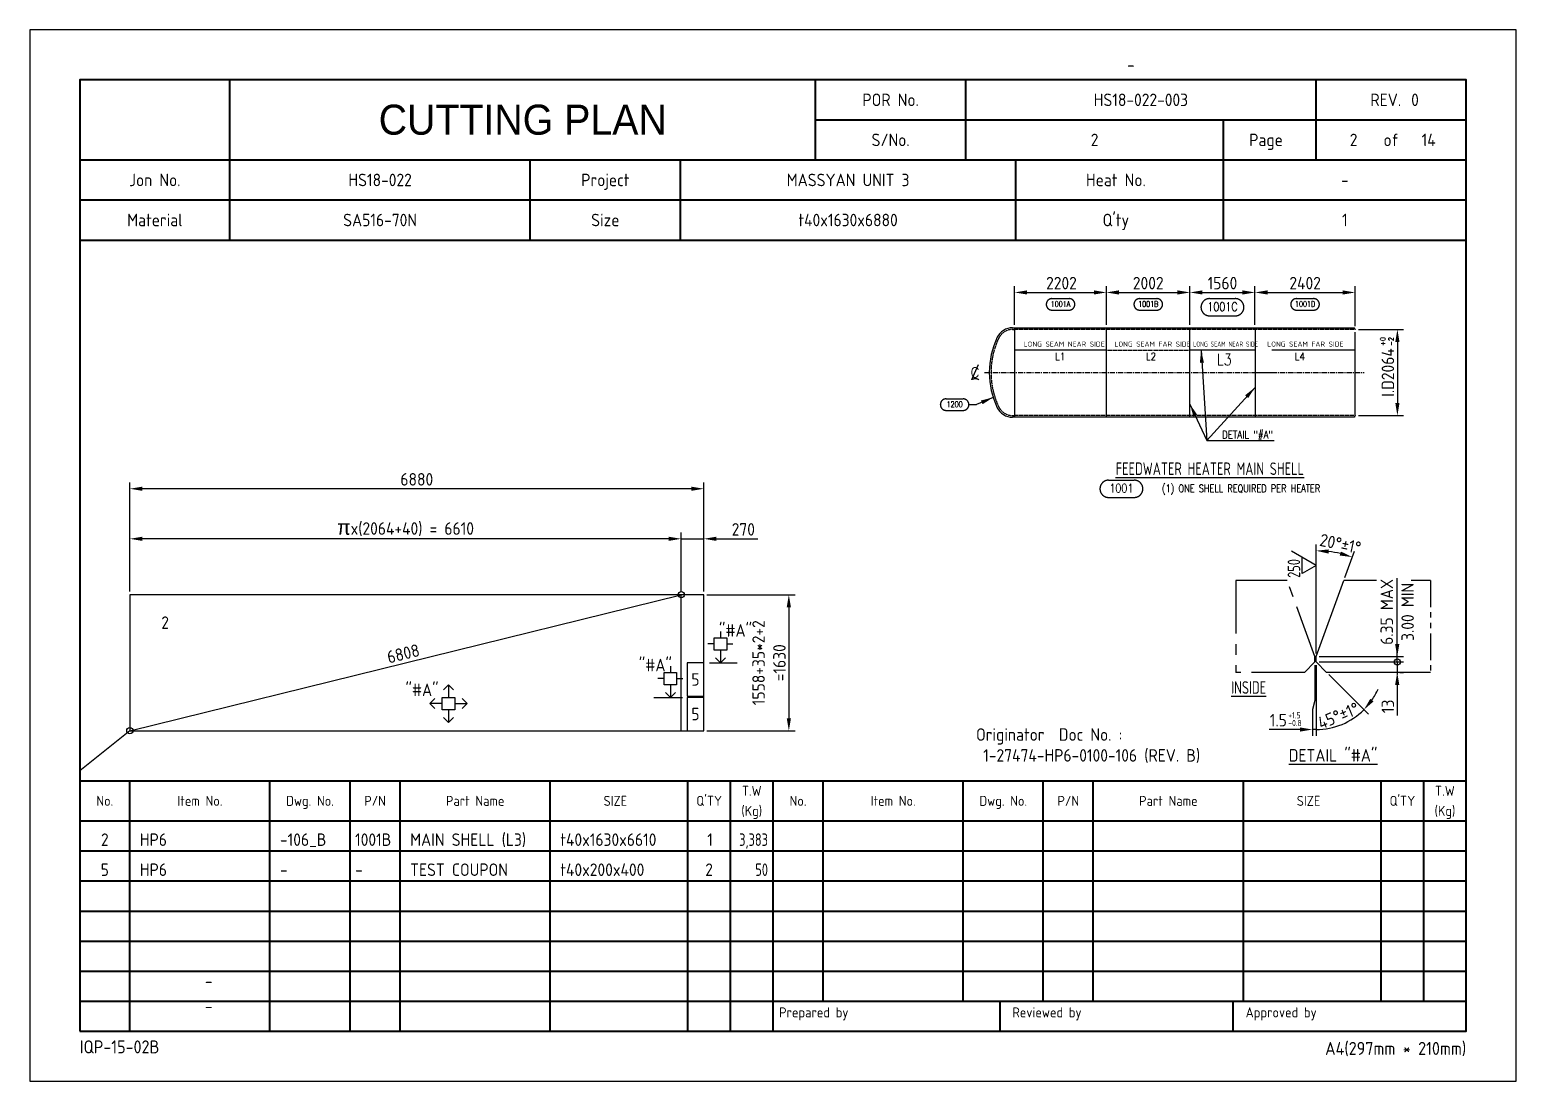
# Model space of a CAD drawing. Header units: millimetres. Extents: x -47360 to 661737, y -45870 to 354580.
# Drawn here: x 20000 to 37820, y 40000 to 52600 of the extents above; entities that cross this region are included whole.
import ezdxf
from ezdxf.enums import TextEntityAlignment as Align

# ---------------------------------------------------------------- set-up
doc = ezdxf.new("R2010")
doc.units = ezdxf.units.MM
doc.header["$LTSCALE"] = 10
for name, pattern in [('CENTER', [2, 1.25, -0.25, 0.25, -0.25]), ('CONT', [1, 1, 0]), ('DASHED', [0.75, 0.5, -0.25]), ('PHANTOM', [63.5, 31.75, -6.35, 6.35, -6.35, 6.35, -6.35])]:
    doc.linetypes.add(name, pattern=pattern)
for name, color, linetype in [('02_1  040x6609.91094315293x1630', 7, 'Continuous'), ('05_8  040x400x200', 7, 'Continuous'), ('11', 2, 'Continuous'), ('12', 1, 'CENTER'), ('13', 4, 'PHANTOM'), ('14', 3, 'DASHED'), ('15', 7, 'Continuous'), ('GEN-ANN', 7, 'CONT'), ('GEN-TXT', 7, 'CONT'), ('N02_1  040x6880x1630', 7, 'Continuous'), ('T', 2, 'Continuous')]:
    doc.layers.add(name, color=color, linetype=linetype)
doc.layers.add('PAGE', color=9, linetype='Continuous', plot=False)
doc.layers.add('TITLE', color=15, linetype='Continuous', lineweight=40)
doc.styles.add('FRACTION', font='romans.shx', dxfattribs={"bigfont": 'FRACTION.shx'})
doc.styles.add('SIMPLEX', font='romans.shx', dxfattribs={"width": 0.8})
doc.styles.get("Standard").update_dxf_attribs({"font": 'isocp2.shx', "bigfont": 'whgtxt.shx'})
doc.dimstyles.new('ISO-25', dxfattribs={"dimscale": 60, "dimtxt": 2.5, "dimasz": 2.5, "dimexe": 1.25, "dimexo": 0.625, "dimtad": 1, "dimdec": 0, "dimdsep": 46, "dimtxsty": 'Standard', "dimcen": 2.5, "dimclrt": 2, "dimadec": 0, "dimazin": 0, "dimtfac": 1, "dimtdec": 0, "dimtmove": 0, "dimatfit": 3, "dimfxl": 1, "dimarcsym": 0})
doc.dimstyles.new('ISO-25 x2', dxfattribs={"dimscale": 60, "dimtxt": 2.5, "dimasz": 2.5, "dimexe": 1.25, "dimexo": 0.625, "dimtad": 1, "dimdec": 0, "dimlfac": 2, "dimdsep": 46, "dimtxsty": 'Standard', "dimcen": 2.5, "dimclrt": 2, "dimadec": 0, "dimazin": 0, "dimtfac": 1, "dimtdec": 0, "dimtmove": 0, "dimatfit": 3, "dimfxl": 1, "dimarcsym": 0})

# ---------------------------------------------------------------- blocks, each defined once
blk = doc.blocks.new('CP00')
at = {"layer": 'PAGE'}
blk.add_line((20, 70), (10, 62), dxfattribs=at)
blk.add_lwpolyline([(0, 0), (297, 0), (297, 210), (0, 210)], close=True, dxfattribs=at)
at = {"layer": 'TITLE'}
for p, q in [((40, 184), (40, 200)), ((157, 184), (157, 200)), ((10, 184), (287, 184)), ((10, 168), (287, 168)), ((10, 60), (287, 60)), ((148.5, 16), (287, 16))]:
    blk.add_line(p, q, dxfattribs=at)
at = {"layer": 'TITLE', "color": 8}
for p, q in [((187, 184), (187, 200)), ((257, 184), (257, 192)), ((40, 168), (40, 184)), ((130, 168), (130, 184)), ((238.5, 168), (238.5, 184)), ((10, 176), (287, 176)), ((20, 10), (20, 60)), ((48, 10), (48, 60)), ((64, 10), (64, 60)), ((74, 10), (74, 60)), ((104, 10), (104, 60)), ((131.5, 10), (131.5, 60)), ((140, 10), (140, 60)), ((158.5, 16), (158.5, 60)), ((186.5, 16), (186.5, 60)), ((202.5, 16), (202.5, 60)), ((212.5, 16), (212.5, 60)), ((242.5, 16), (242.5, 60)), ((270, 16), (270, 60)), ((278.5, 16), (278.5, 60)), ((10, 52), (287, 52)), ((10, 46), (287, 46)), ((10, 40), (287, 40)), ((10, 34), (287, 34)), ((10, 28), (287, 28)), ((10, 22), (287, 22)), ((10, 16), (148.5, 16)), ((193.8, 16), (193.8, 10)), ((240.4, 16), (240.4, 10))]:
    blk.add_line(p, q, dxfattribs=at)
at = {"layer": 'TITLE', "color": 9}
for p, q in [((257, 192), (257, 200)), ((157, 192), (287, 192)), ((238.5, 184), (238.5, 192)), ((100, 168), (100, 184)), ((197, 168), (197, 184)), ((148.5, 10), (148.5, 60))]:
    blk.add_line(p, q, dxfattribs=at)
at = {"layer": 'TITLE', "color": 15}
blk.add_lwpolyline([(10, 10), (287, 10), (287, 200), (10, 200)], close=True, dxfattribs=at)
at = {"layer": 'PAGE', "color": 2}
blk.add_attdef('ATT_NESTINGPLANNO', text='', height=2.5, dxfattribs=at).set_placement((220, 203), align=Align.MIDDLE_CENTER)
for tag, p in [('ATT_OWNERITEMNO', (35, 7.09)), ('ATT_PARTNAME', (35, 2.09))]:
    blk.add_attdef(tag, text='', height=2.5, dxfattribs=at).set_placement(p, align=Align.MIDDLE_LEFT)
at = {"layer": 'TITLE', "color": 2}
for s, height, p in [('POR No.', 2.5, (172, 196)), ('S/No.', 2.5, (172, 188)), ('Page', 2.5, (247, 188)), ('of', 2.5, (272, 188)), ('Jon No.', 2.5, (25, 180)), ('Project', 2.5, (115, 180)), ('Heat No.', 2.5, (217, 180)), ('-', 2.5, (262.75, 180)), ('Material', 2.5, (25, 172)), ('Size', 2.5, (115, 172)), ("Q'ty", 2.5, (217, 172)), ('No.', 2, (15, 56)), ('Item No.', 2, (34, 56)), ('Dwg. No.', 2, (56, 56)), ('P/N', 2, (69, 56)), ('Part Name', 2, (89, 56)), ('SIZE', 2, (117, 56)), ("Q'TY", 2, (135.75, 56)), ('T.W', 2, (144.25, 58)), ('No.', 2, (153.5, 56)), ('Item No.', 2, (172.5, 56)), ('Dwg. No.', 2, (194.5, 56)), ('P/N', 2, (207.5, 56)), ('Part Name', 2, (227.5, 56)), ('SIZE', 2, (255.5, 56)), ("Q'TY", 2, (274.25, 56)), ('T.W', 2, (282.75, 58)), ('(Kg)', 2, (144.25, 54)), ('(Kg)', 2, (282.75, 54))]:
    blk.add_text(s, height=height, dxfattribs=at).set_placement(p, align=Align.MIDDLE_CENTER)
blk.add_text('REV.', height=2.5, dxfattribs=at).set_placement((274, 196), align=Align.MIDDLE_RIGHT)
blk.add_text('0', height=2.5, dxfattribs=at).set_placement((276, 196), align=Align.MIDDLE_LEFT)
for s, height, p in [('Prepared by', 2, (149.73, 12.75)), ('Reviewed by', 2, (196.33, 12.75)), ('Approved by', 2, (242.93, 12.75)), ('IQP-15-02B', 2.594, (10, 5.57))]:
    blk.add_text(s, height=height, dxfattribs=at).set_placement(p)
blk.add_text('A4(297mm * 210mm)', height=2.5936, dxfattribs=at).set_placement((287, 5.26), align=Align.RIGHT)
at = {"layer": 'TITLE', "color": 3, "insert": (98.5, 192), "char_height": 6, "width": 59.896, "attachment_point": 5}
blk.add_mtext('{\\fHYHeadLine-Medium|b0|i0|c129|p18;CUTTING PLAN}', dxfattribs=at)
at = {"layer": 'TITLE', "color": 2}
for tag, height, p in [('ATT_PORNO', 2.5, (222, 196)), ('ATT_CUTTINGPLANNO', 2.5, (212.75, 188)), ('ATT_PAGENO', 2.5, (264.5, 188)), ('ATT_PAGESUBTOTAL', 2.5, (279.5, 188)), ('ATT_WONO', 2.5, (70, 180)), ('ATT_PROJECT', 2.5, (163.5, 180)), ('ATT_PORWEIGHT', 2, (278.5, 89)), ('ATT_NETWEIGHT', 2, (278.5, 83)), ('ATT_SAVEWEIGHT', 2, (278.5, 77)), ('ATT_SCRAPWEIGHT', 2, (278.5, 71)), ('ATT_CUTTING', 2, (278.5, 65))]:
    blk.add_attdef(tag, text='', height=height, dxfattribs=at).set_placement(p, align=Align.MIDDLE_CENTER)
at = {"layer": 'TITLE', "color": 3}
for tag, p in [('ATT_MATERIAL', (70, 172)), ('ATT_SIZE', (163.5, 172)), ('ATT_QTY', (262.75, 172))]:
    blk.add_attdef(tag, text='', height=2.5, dxfattribs=at).set_placement(p, align=Align.MIDDLE_CENTER)
blk = doc.blocks.new('*D96')
at = {"color": 0, "lineweight": -2, "transparency": 16777216}
for p, q in [((21200, 45867), (21200, 46575)), ((27810, 45867), (27810, 46575)), ((27660, 46500), (21350, 46500))]:
    blk.add_line(p, q, dxfattribs=at)
at = {"color": 0, "transparency": 16777216}
for points in [[(21350, 46525), (21350, 46475), (21200, 46500)], [(27660, 46525), (27660, 46475), (27810, 46500)]]:
    blk.add_solid(points, dxfattribs=at)
at = {"layer": 'Defpoints', "color": 0, "transparency": 16777216}
for p in [(21200, 46500), (21200, 45830), (27810, 45830)]:
    blk.add_point(p, dxfattribs=at)
at = {"color": 2, "transparency": 16777216, "insert": (24505, 46631), "char_height": 150, "attachment_point": 5}
blk.add_mtext('{\\fGulim|b0|i0|c129|p50;\\H1.2x;π\\Fisocp2,whgtxt|c129;\\H0.83333x;x(2064+40) = 6610}', dxfattribs=at)
blk = doc.blocks.new('*D97')
at = {"color": 0, "lineweight": -2, "transparency": 16777216}
for p, q in [((27810, 45867), (27810, 46575)), ((28080, 45867), (28080, 46575)), ((27660, 46500), (27510, 46500)), ((27810, 46500), (28080, 46500)), ((28230, 46500), (28729, 46500))]:
    blk.add_line(p, q, dxfattribs=at)
at = {"color": 0, "transparency": 16777216}
for points in [[(27660, 46525), (27660, 46475), (27810, 46500)], [(28230, 46525), (28230, 46475), (28080, 46500)]]:
    blk.add_solid(points, dxfattribs=at)
at = {"layer": 'Defpoints', "color": 0, "transparency": 16777216}
for p in [(28080, 46500), (27810, 45830), (28080, 45830)]:
    blk.add_point(p, dxfattribs=at)
at = {"color": 2, "transparency": 16777216, "insert": (28554, 46613), "char_height": 150, "attachment_point": 5}
blk.add_mtext('270', dxfattribs=at)
blk = doc.blocks.new('*D98')
at = {"color": 0, "lineweight": -2, "transparency": 16777216}
for p, q in [((21200, 45867.5), (21200, 47175)), ((27930, 47100), (21350, 47100)), ((28080, 45867.5), (28080, 47175))]:
    blk.add_line(p, q, dxfattribs=at)
at = {"color": 0, "transparency": 16777216}
for points in [[(21350, 47125), (21350, 47075), (21200, 47100)], [(27930, 47125), (27930, 47075), (28080, 47100)]]:
    blk.add_solid(points, dxfattribs=at)
at = {"layer": 'Defpoints', "color": 0, "transparency": 16777216}
for p in [(21200, 47100), (21200, 45830), (28080, 45830)]:
    blk.add_point(p, dxfattribs=at)
at = {"color": 2, "transparency": 16777216, "insert": (24640, 47212.5), "char_height": 150, "attachment_point": 5}
blk.add_mtext('6880', dxfattribs=at)
blk = doc.blocks.new('*D99')
at = {"color": 0, "lineweight": -2, "transparency": 16777216}
for p, q in [((28118, 45830), (29175, 45830)), ((29100, 45680), (29100, 44350)), ((28118, 44200), (29175, 44200))]:
    blk.add_line(p, q, dxfattribs=at)
at = {"color": 0, "transparency": 16777216}
for points in [[(29075, 45680), (29125, 45680), (29100, 45830)], [(29075, 44350), (29125, 44350), (29100, 44200)]]:
    blk.add_solid(points, dxfattribs=at)
at = {"layer": 'Defpoints', "color": 0, "transparency": 16777216}
for p in [(28080, 45830), (28080, 44200), (29100, 44200)]:
    blk.add_point(p, dxfattribs=at)
at = {"color": 2, "transparency": 16777216, "insert": (28862, 45015), "char_height": 150, "attachment_point": 5, "rotation": 90}
blk.add_mtext('1558+35*2+2\\P=1630', dxfattribs=at)
blk = doc.blocks.new('_Small')
at = {"color": 0, "linetype": 'ByBlock', "lineweight": -2}
blk.add_circle((0, 0), 0.25, dxfattribs=at)
blk = doc.blocks.new('*D110')
at = {"color": 0, "lineweight": -2, "transparency": 16777216}
blk.add_line((21200, 44200), (27810, 45830), dxfattribs=at)
at = {"layer": 'Defpoints', "color": 0, "transparency": 16777216}
for p in [(27810, 45830), (27810, 45830), (21200, 44200)]:
    blk.add_point(p, dxfattribs=at)
at = {"color": 0, "lineweight": -2, "transparency": 16777216, "xscale": 150, "yscale": 150, "zscale": 150}
for p, rotation in [((27810, 45830), 13.85271780589124), ((21200, 44200), 193.8527178058912)]:
    blk.add_blockref('_Small', p, dxfattribs=dict(at, rotation=rotation))
at = {"color": 2, "transparency": 16777216, "insert": (24478, 45124), "char_height": 150, "attachment_point": 5, "rotation": 13.8527}
blk.add_mtext('6808', dxfattribs=at)
blk = doc.blocks.new('$PNBR')
at = {"layer": 'GEN-ANN', "color": 7, "linetype": 'CONT'}
for p, q in [((0.125, 0.125), (0.5, 0.125)), ((0.125, -0.125), (0.5, -0.125))]:
    blk.add_line(p, q, dxfattribs=at)
for centre, start, end in [((0.125, 0), 90, 270), ((0.5, 0), 270, 90)]:
    blk.add_arc(centre, 0.125, start, end, dxfattribs=at)
at = {"layer": 'GEN-ANN', "color": 7, "linetype": 'CONT', "style": 'FRACTION'}
blk.add_attdef('PNB', text='', height=0.0938, dxfattribs=at).set_placement((0.313, -0.046), align=Align.CENTER)
blk = doc.blocks.new('$CL')
at = {"layer": 'GEN-TXT', "color": 2, "linetype": 'CONT'}
blk.add_line((0.031, 0.069), (-0.031, -0.069), dxfattribs=at)
blk.add_arc((0.003, -0.131), 0.0703, 61.7604, 118.2396, dxfattribs=at)
at = {"layer": 'GEN-TXT', "color": 2, "linetype": 'CONT', "style": 'FRACTION'}
blk.add_text('C', height=0.0938, dxfattribs=at).set_placement((0, 0), align=Align.MIDDLE)
blk = doc.blocks.new('*D183')
at = {"color": 0, "lineweight": -2, "transparency": 16777216}
for p, q in [((31806, 49064), (31806, 49527)), ((31956, 49452), (32757, 49452)), ((32907, 49066), (32907, 49527))]:
    blk.add_line(p, q, dxfattribs=at)
at = {"color": 0, "transparency": 16777216}
for points in [[(31956, 49477), (31956, 49427), (31806, 49452)], [(32757, 49477), (32757, 49427), (32907, 49452)]]:
    blk.add_solid(points, dxfattribs=at)
at = {"layer": 'Defpoints', "color": 0, "transparency": 16777216}
for p in [(32907, 49452), (31806, 49026), (32907, 49029)]:
    blk.add_point(p, dxfattribs=at)
at = {"color": 2, "transparency": 16777216, "insert": (32368, 49564), "char_height": 150, "attachment_point": 5}
blk.add_mtext('2202', dxfattribs=at)
blk = doc.blocks.new('*D184')
at = {"color": 0, "lineweight": -2, "transparency": 16777216}
for p, q in [((32907, 49066), (32907, 49527)), ((33057, 49452), (33758, 49452)), ((33908, 49066), (33908, 49527))]:
    blk.add_line(p, q, dxfattribs=at)
at = {"color": 0, "transparency": 16777216}
for points in [[(33057, 49477), (33057, 49427), (32907, 49452)], [(33758, 49477), (33758, 49427), (33908, 49452)]]:
    blk.add_solid(points, dxfattribs=at)
at = {"layer": 'Defpoints', "color": 0, "transparency": 16777216}
for p in [(33908, 49452), (32907, 49029), (33908, 49029)]:
    blk.add_point(p, dxfattribs=at)
at = {"color": 2, "transparency": 16777216, "insert": (33408, 49564), "char_height": 150, "attachment_point": 5}
blk.add_mtext('2002', dxfattribs=at)
blk = doc.blocks.new('*D185')
at = {"color": 0, "lineweight": -2, "transparency": 16777216}
for p, q in [((33908, 49066), (33908, 49527)), ((34058, 49452), (34538, 49452)), ((34688, 49066), (34688, 49527))]:
    blk.add_line(p, q, dxfattribs=at)
at = {"color": 0, "transparency": 16777216}
for points in [[(34058, 49477), (34058, 49427), (33908, 49452)], [(34538, 49477), (34538, 49427), (34688, 49452)]]:
    blk.add_solid(points, dxfattribs=at)
at = {"layer": 'Defpoints', "color": 0, "transparency": 16777216}
for p in [(34688, 49452), (33908, 49029), (34688, 49029)]:
    blk.add_point(p, dxfattribs=at)
at = {"color": 2, "transparency": 16777216, "insert": (34298, 49564), "char_height": 150, "attachment_point": 5}
blk.add_mtext('1560', dxfattribs=at)
blk = doc.blocks.new('*D181')
at = {"color": 0, "lineweight": -2, "transparency": 16777216}
for p, q in [((35927, 49009), (36470, 49009)), ((36395, 48859), (36395, 48127)), ((35927, 47977), (36470, 47977))]:
    blk.add_line(p, q, dxfattribs=at)
at = {"color": 0, "transparency": 16777216}
for points in [[(36370, 48859), (36420, 48859), (36395, 49009)], [(36370, 48127), (36420, 48127), (36395, 47977)]]:
    blk.add_solid(points, dxfattribs=at)
at = {"layer": 'Defpoints', "color": 0, "transparency": 16777216}
for p in [(35889, 49009), (35889, 47977), (36395, 47977)]:
    blk.add_point(p, dxfattribs=at)
at = {"color": 2, "transparency": 16777216, "insert": (36281, 48493), "char_height": 150, "attachment_point": 5, "rotation": 90}
blk.add_mtext('I.D2064', dxfattribs=at)
blk = doc.blocks.new('*D182')
at = {"color": 0, "lineweight": -2, "transparency": 16777216}
for p, q in [((34688, 49066), (34688, 49527)), ((34838, 49452), (35739, 49452)), ((35889, 49047), (35889, 49527))]:
    blk.add_line(p, q, dxfattribs=at)
at = {"color": 0, "transparency": 16777216}
for points in [[(34838, 49477), (34838, 49427), (34688, 49452)], [(35739, 49477), (35739, 49427), (35889, 49452)]]:
    blk.add_solid(points, dxfattribs=at)
at = {"layer": 'Defpoints', "color": 0, "transparency": 16777216}
for p in [(35889, 49452), (34688, 49029), (35889, 49010)]:
    blk.add_point(p, dxfattribs=at)
at = {"color": 2, "transparency": 16777216, "insert": (35289, 49564), "char_height": 150, "attachment_point": 5}
blk.add_mtext('2402', dxfattribs=at)
blk = doc.blocks.new('*D205')
at = {"color": 0, "lineweight": -2, "transparency": 16777216}
for p, q in [((36393, 45238), (36393, 45388)), ((35458, 45088), (36468, 45088)), ((36393, 45025), (36393, 45088)), ((35458, 45025), (36468, 45025)), ((36393, 45025), (36393, 44875))]:
    blk.add_line(p, q, dxfattribs=at)
at = {"color": 0, "transparency": 16777216}
blk.add_solid([(36368, 45238), (36418, 45238), (36393, 45088)], dxfattribs=at)
at = {"layer": 'Defpoints', "color": 0, "transparency": 16777216}
for p in [(35421, 45088), (36393, 45088), (35421, 45025)]:
    blk.add_point(p, dxfattribs=at)
at = {"color": 0, "lineweight": -2, "transparency": 16777216, "xscale": 150, "yscale": 150, "zscale": 150, "rotation": 90}
blk.add_blockref('_Small', (36393, 45025), dxfattribs=at)
blk = doc.blocks.new('*D206')
at = {"color": 0, "lineweight": -2, "transparency": 16777216}
for p, q in [((36393, 45025), (36393, 45175)), ((35458, 45025), (36468, 45025)), ((36393, 45025), (36393, 44900)), ((36393, 44750), (36393, 44384)), ((36423, 44900), (36468, 44900))]:
    blk.add_line(p, q, dxfattribs=at)
at = {"color": 0, "transparency": 16777216}
blk.add_solid([(36368, 44750), (36418, 44750), (36393, 44900)], dxfattribs=at)
at = {"layer": 'Defpoints', "color": 0, "transparency": 16777216}
for p in [(35421, 45025), (36385, 44900), (36393, 44900)]:
    blk.add_point(p, dxfattribs=at)
at = {"color": 2, "transparency": 16777216, "insert": (36280, 44492), "char_height": 150, "attachment_point": 5, "rotation": 90}
blk.add_mtext('13', dxfattribs=at)
blk = doc.blocks.new('_None')
blk = doc.blocks.new('*D207')
at = {"color": 0, "lineweight": -2, "transparency": 16777216}
for p, q in [((35421, 45126), (35421, 46432)), ((35765, 46035), (35880, 46351))]:
    blk.add_line(p, q, dxfattribs=at)
blk.add_arc((35421, 45088), 1269, 76.7786, 83.2214, dxfattribs=at)
at = {"color": 0, "transparency": 16777216}
for points in [[(35569, 46323), (35572, 46373), (35421, 46357)], [(35718, 46347), (35704, 46300), (35855, 46281)]]:
    blk.add_solid(points, dxfattribs=at)
at = {"layer": 'Defpoints', "color": 0, "transparency": 16777216}
for p in [(35568, 46349), (35753, 46000), (35421, 45088), (35421, 45088), (35421, 45025)]:
    blk.add_point(p, dxfattribs=at)
at = {"color": 2, "transparency": 16777216, "insert": (35712, 46439), "char_height": 150, "attachment_point": 5, "rotation": 347.8243}
blk.add_mtext('20°%%P1%%D', dxfattribs=at)

msp = doc.modelspace()

# ---------------------------------------------------------------- linework, layer by layer
for p, q in [((36392.67, 45388.5), (36392.67, 46028.75)), ((28150.47, 45015), (28480.23, 45015)), ((35405.87, 44987.5), (35405.87, 44563.58)), ((35420.87, 44987.5), (35420.87, 44139.66)), ((35572.38, 44873.48), (36046.9, 44398.97)), ((27479.77, 44600), (27825.05, 44600)), ((35405.87, 44563.58), (35375.87, 44456.58)), ((35375.87, 44456.58), (35375.87, 44139.66)), ((35225.87, 44214.66), (34859.66, 44214.66)), ((35420.87, 44214.66), (35375.87, 44214.66))]:
    msp.add_line(p, q)
for start, end in [(325.621043, 336.242086), (270, 315)]:
    msp.add_arc((35420.87, 45025), 810.34, start, end)
for points in [[(36108.9, 44551.46), (36070.42, 44583.39), (35993.87, 44452)], [(35225.87, 44239.66), (35225.87, 44189.66), (35375.87, 44214.66)]]:
    msp.add_solid(points)
at = {"layer": '02_1  040x6609.91094315293x1630'}
msp.add_lwpolyline([(27809.91, 44200), (27809.91, 45830), (21200, 45830), (21200, 44200)], close=True, dxfattribs=at)
at = {"layer": '05_8  040x400x200'}
for points in [[(28080, 45015), (27880, 45015), (27880, 44615), (28080, 44615)], [(28080, 44600), (27880, 44600), (27880, 44200), (28080, 44200)]]:
    msp.add_lwpolyline(points, close=True, dxfattribs=at)
at = {"layer": '11', "color": 3}
for p, q in [((31781.27, 49028.94), (31806.27, 49028.94)), ((31806.27, 49028.94), (31806.27, 47956.94)), ((31806.27, 49028.94), (35881.38, 49028.94)), ((32907.27, 47956.94), (32907.27, 49028.94)), ((33908.27, 47956.94), (33908.27, 49028.94)), ((34688.23, 49028.94), (34688.23, 47956.94)), ((32907.27, 48759.69), (31806.27, 48759.69)), ((34688.23, 48759.69), (33908.27, 48759.69)), ((31806.27, 47956.94), (31781.27, 47956.94)), ((35881.38, 47956.94), (31806.27, 47956.94)), ((35420.87, 45088.5), (35752.63, 46000)), ((36144.19, 46000), (35752.63, 46000)), ((36793.47, 46000), (36561.93, 46000)), ((35420.87, 45025), (35420.87, 45088.5)), ((35545.87, 44900), (35420.87, 45025)), ((36793.47, 44900), (35545.87, 44900))]:
    msp.add_line(p, q, dxfattribs=at)
at = {"layer": '11'}
for p, q in [((35882.67, 49018.44), (35881.38, 49028.94)), ((35887.07, 49010.82), (35882.67, 49018.44)), ((35882.67, 47967.44), (35881.38, 47956.94)), ((35887.07, 47975.05), (35882.67, 47967.44))]:
    msp.add_line(p, q, dxfattribs=at)
at = {"layer": '11', "color": 3}
for centre, radius, start, end in [((31782.19, 48824.36), 204.58, 90.286112, 153.821354), ((32483.57, 48492.94), 980.3, 154.524591, 205.475409), ((31782.19, 48161.52), 204.58, 206.178654, 269.71388)]:
    msp.add_arc(centre, radius, start, end, dxfattribs=at)
at = {"layer": '11'}
for centre, start, end in [((35889.23, 49012.07), 210, 270), ((35889.23, 47973.8), 90, 150)]:
    msp.add_arc(centre, 2.5, start, end, dxfattribs=at)
at = {"layer": '12', "ltscale": 5}
for p, q in [((31447.05, 48492.94), (34885.31, 48492.94)), ((34685.31, 48492.94), (35995.98, 48492.94))]:
    msp.add_line(p, q, dxfattribs=at)
at = {"layer": '13', "ltscale": 2}
for p, q in [((35074.11, 46000), (34456.61, 46000)), ((34456.61, 46000), (34456.61, 44900)), ((35405.87, 45088.5), (35074.11, 46000)), ((35280.87, 44900), (35405.87, 45025)), ((35280.87, 44900), (34456.61, 44900))]:
    msp.add_line(p, q, dxfattribs=at)
at = {"layer": '13'}
for p, q in [((36793.47, 46000), (36793.47, 44900)), ((35405.87, 45025), (35405.87, 45088.5))]:
    msp.add_line(p, q, dxfattribs=at)
at = {"layer": '14', "color": 6, "ltscale": 2}
for p, q in [((31781.27, 49008.94), (31806.27, 49008.94)), ((35889.23, 49008.94), (31806.27, 49008.94)), ((32907.27, 48759.69), (33908.27, 48759.69)), ((31781.27, 47976.94), (31806.27, 47976.94)), ((35889.23, 47976.94), (31806.02, 47976.94))]:
    msp.add_line(p, q, dxfattribs=at)
at = {"layer": '14', "ltscale": 200}
for p, q in [((35889.23, 47976.3), (35889.23, 49009.57)), ((35889.23, 48759.69), (34688.23, 48759.69))]:
    msp.add_line(p, q, dxfattribs=at)
at = {"layer": '14', "color": 6, "ltscale": 2}
for centre, radius, start, end in [((31782.19, 48824.36), 184.58, 90.286501, 153.753531), ((32483.57, 48492.94), 960.3, 154.524591, 205.475409), ((31782.19, 48161.52), 184.58, 206.246469, 269.713499)]:
    msp.add_arc(centre, radius, start, end, dxfattribs=at)
at = {"layer": '15'}
for p, q in [((31258.85, 48107.72, -35480272.84), (31349.59, 48107.72, -35480272.84)), ((34112.6, 47676.95), (34916.66, 47676.95)), ((35420.87, 46181.37), (35125.67, 46351.8)), ((35252.06, 46083.91), (35252.06, 46278.83)), ((35420.87, 46181.37), (35252.06, 46083.91))]:
    msp.add_line(p, q, dxfattribs=at)
at = {"layer": 'N02_1  040x6880x1630', "color": 3}
msp.add_lwpolyline([(28080, 44200), (28080, 45830), (21200, 45830), (21200, 44200)], close=True, dxfattribs=at)
at = {"layer": 'T'}
for p, q in [((28280.12, 45390), (28280.12, 45315)), ((28205.12, 45240), (28130.12, 45240)), ((28280.12, 45165), (28280.12, 45015)), ((28355.12, 45240), (28430.12, 45240)), ((27679.88, 44975), (27679.88, 44900)), ((25019.41, 44750.33), (25019.41, 44600.33)), ((27604.88, 44825), (27529.88, 44825)), ((27679.88, 44750), (27679.88, 44600)), ((27754.88, 44825), (27829.88, 44825)), ((24944.41, 44525.33), (24794.41, 44525.33)), ((25019.41, 44450.33), (25019.41, 44300.33)), ((25094.41, 44525.33), (25244.41, 44525.33))]:
    msp.add_line(p, q, dxfattribs=at)
for points in [[(28205.12, 45315), (28355.12, 45315), (28355.12, 45165), (28205.12, 45165)], [(27604.88, 44900), (27754.88, 44900), (27754.88, 44750), (27604.88, 44750)], [(24944.41, 44600.33), (25094.41, 44600.33), (25094.41, 44450.33), (24944.41, 44450.33)]]:
    msp.add_lwpolyline(points, close=True, dxfattribs=at)
for points in [[(28220.12, 45075), (28280.12, 45015), (28340.12, 45075)], [(24959.41, 44690.33), (25019.41, 44750.33), (25079.41, 44690.33)], [(24854.41, 44465.33), (24794.41, 44525.33), (24854.41, 44585.33)], [(25184.41, 44465.33), (25244.41, 44525.33), (25184.41, 44585.33)], [(27619.88, 44660), (27679.88, 44600), (27739.88, 44660)], [(24959.41, 44360.33), (25019.41, 44300.33), (25079.41, 44360.33)]]:
    msp.add_lwpolyline(points, dxfattribs=at)

# ---------------------------------------------------------------- block references
ref = msp.add_blockref('CP00', (20000, 40000), dxfattribs=dict(xscale=60, yscale=60, zscale=60))
ref.add_attrib('ATT_WONO', 'HS18-022', dxfattribs={"layer": 'TITLE', "color": 2, "height": 150}).set_placement((24200, 50800), align=Align.MIDDLE_CENTER)
ref.add_attrib('ATT_PROJECT', 'MASSYAN UNIT 3', dxfattribs={"layer": 'TITLE', "color": 2, "height": 150}).set_placement((29810, 50800), align=Align.MIDDLE_CENTER)
ref.add_attrib('ATT_PORNO', 'HS18-022-003', dxfattribs={"layer": 'TITLE', "color": 2, "height": 150}).set_placement((33320, 51760), align=Align.MIDDLE_CENTER)
ref.add_attrib('ATT_OWNERITEMNO', '-', dxfattribs={"layer": 'PAGE', "color": 2, "height": 150}).set_placement((22100, 41200), align=Align.MIDDLE_LEFT)
ref.add_attrib('ATT_PARTNAME', '-', dxfattribs={"layer": 'PAGE', "color": 2, "height": 150}).set_placement((22100, 40900), align=Align.MIDDLE_LEFT)
ref.add_attrib('ATT_MATERIAL', 'SA516-70N', dxfattribs={"layer": 'TITLE', "color": 3, "height": 150}).set_placement((24200, 50320), align=Align.MIDDLE_CENTER)
ref.add_attrib('ATT_SIZE', 't40x1630x6880', dxfattribs={"layer": 'TITLE', "color": 3, "height": 150}).set_placement((29810, 50320), align=Align.MIDDLE_CENTER)
ref.add_attrib('ATT_QTY', '1', dxfattribs={"layer": 'TITLE', "color": 3, "height": 150}).set_placement((35765, 50320), align=Align.MIDDLE_CENTER)
ref.add_attrib('ATT_NESTINGPLANNO', '-', dxfattribs={"layer": 'PAGE', "color": 2, "height": 150}).set_placement((33200, 52180), align=Align.MIDDLE_CENTER)
ref.add_attrib('ATT_CUTTINGPLANNO', '2', dxfattribs={"layer": 'TITLE', "color": 2, "height": 150}).set_placement((32765, 51280), align=Align.MIDDLE_CENTER)
ref.add_attrib('ATT_PAGENO', '2', dxfattribs={"layer": 'TITLE', "color": 2, "height": 150}).set_placement((35870, 51280), align=Align.MIDDLE_CENTER)
ref.add_attrib('ATT_PAGESUBTOTAL', '14', dxfattribs={"layer": 'TITLE', "color": 2, "height": 150}).set_placement((36770, 51280), align=Align.MIDDLE_CENTER)
at = {"layer": '15'}
ref = msp.add_blockref('$PNBR', (32185.77, 49309.29), dxfattribs=dict(at, xscale=548.7975689143431, yscale=548.7975689143431, zscale=548.7975689143431))
ref.add_attrib('PNB', '1001A', dxfattribs={"layer": '11', "height": 70, "style": 'FRACTION', "width": 0.8}).set_placement((32357.27, 49278.88), align=Align.CENTER)
ref = msp.add_blockref('$PNBR', (33236.77, 49309.29), dxfattribs=dict(at, xscale=548.7975689143431, yscale=548.7975689143431, zscale=548.7975689143431))
ref.add_attrib('PNB', '1001B', dxfattribs={"layer": '11', "height": 70, "style": 'FRACTION', "width": 0.8}).set_placement((33408.27, 49278.88), align=Align.CENTER)
ref = msp.add_blockref('$PNBR', (34040.5, 49274.99), dxfattribs=dict(at, xscale=823.1963533715145, yscale=823.1963533715145, zscale=823.1963533715145))
ref.add_attrib('PNB', '1001C', dxfattribs={"layer": '11', "color": 3, "height": 105, "style": 'FRACTION', "width": 0.8}).set_placement((34297.75, 49229.38), align=Align.CENTER)
ref = msp.add_blockref('$PNBR', (35116.73, 49309.29), dxfattribs=dict(at, xscale=548.7975689143431, yscale=548.7975689143431, zscale=548.7975689143431))
ref.add_attrib('PNB', '1001D', dxfattribs={"layer": '11', "height": 70, "style": 'FRACTION', "width": 0.8}).set_placement((35288.23, 49278.88), align=Align.CENTER)
at = {"layer": '15', "xscale": 1280, "yscale": 1280, "zscale": 1280}
msp.add_blockref('$CL', (31330.43, 48494.58), dxfattribs=at)
at = {"layer": '15'}
ref = msp.add_blockref('$PNBR', (30915.85, 48107.72, -35480272.84), dxfattribs=dict(at, xscale=548.7975689143431, yscale=548.7975689143431, zscale=548.7975689143431))
ref.add_attrib('PNB', '1200', dxfattribs={"layer": '11', "height": 70, "style": 'FRACTION', "width": 0.8}).set_placement((31087.35, 48077.31, -35480272.84), align=Align.CENTER)
ref = msp.add_blockref('$PNBR', (32829.26, 47099.12), dxfattribs=dict(at, xscale=823.1963533715145, yscale=823.196353371512, zscale=823.196353371513))
ref.add_attrib('PNB', '1001', dxfattribs={"layer": '11', "height": 105, "style": 'FRACTION', "width": 0.8}).set_placement((33086.51, 47053.51), align=Align.CENTER)

# ---------------------------------------------------------------- texts
at = {"color": 2, "width": 0.8}
for s, height, p in [('%%UFEEDWATER HEATER MAIN SHELL', 150, (33017.59, 47265.21, 70960545.69)), ('+1.5', 75, (35087.01, 44348.21)), ('-0.8', 75, (35087.01, 44254.94))]:
    msp.add_text(s, height=height, dxfattribs=at).set_placement(p)
msp.add_text('250', height=150, rotation=90, dxfattribs=at).set_placement((35229.49, 46032))
msp.add_text('%%UINSIDE', height=150, dxfattribs=at).set_placement((34612.33, 44718.24), align=Align.MIDDLE_CENTER)
at = {"color": 2}
msp.add_text('%%UDETAIL "#A"', height=150, dxfattribs=at).set_placement((35092.33, 43830))
at = {"color": 2, "char_height": 150, "attachment_point": 5}
for s, insert, rotation in [('6.35 MAX\\P3.00 MIN', (36392.67, 45624.13), 90), ('45°%%P1%%D', (35687.92, 44380.28), 22.5)]:
    msp.add_mtext(s, dxfattribs=dict(at, insert=insert, rotation=rotation))
at = {"color": 2, "insert": (34967.76, 44327.16), "char_height": 150, "attachment_point": 5}
msp.add_mtext('1.5', dxfattribs=at)
at = {"layer": '11', "style": 'SIMPLEX', "width": 0.85}
for s, p in [('L1', (32292.98, 48639.96, 70960545.69)), ('L2', (33380.55, 48639.96, 70960545.69)), ('L4', (35165.17, 48639.96, 70960545.69)), ('DETAIL "#A"', (34292.75, 47702.52))]:
    msp.add_text(s, height=90, dxfattribs=at).set_placement(p)
at = {"layer": '11', "color": 3, "style": 'SIMPLEX', "width": 0.85}
msp.add_text('L3', height=135, dxfattribs=at).set_placement((34229.05, 48580.1, 106440818.53))
at = {"layer": '15', "color": 2}
for s, p in [('LONG SEAM NEAR SIDE', (31914.19, 48803.1, 70960545.69)), ('LONG SEAM FAR SIDE', (33001.76, 48803.1, 70960545.69)), ('LONG SEAM FAR SIDE', (34834.55, 48803.1, 70960545.69))]:
    msp.add_text(s, height=60, dxfattribs=at).set_placement(p)
at = {"layer": '15', "color": 2, "width": 0.8}
msp.add_text('LONG SEAM NEAR SIDE', height=60, dxfattribs=at).set_placement((33945.89, 48803.1, 70960545.69))
at = {"layer": '15', "color": 2, "style": 'SIMPLEX', "width": 0.8}
for s, p in [('+0', (36250.29, 48811.88)), ('-2', (36350.29, 48811.88))]:
    msp.add_text(s, height=60, rotation=90, dxfattribs=at).set_placement(p)
msp.add_text('(1) ONE SHELL REQUIRED PER HEATER', height=90, dxfattribs=at).set_placement((34521.26, 47103.91), align=Align.MIDDLE_CENTER)
at = {"layer": 'T', "color": 2}
for s, p in [('2', (21623.34, 45420.86)), ('2', (20900, 42820)), ('5', (20900, 42460))]:
    msp.add_text(s, height=150, dxfattribs=at).set_placement(p, align=Align.CENTER)
at = {"layer": 'T'}
for p in [(28460.19, 45402), (27499.81, 44987), (24702.93, 44689.9)]:
    msp.add_text('"#A"', height=150, dxfattribs=at).set_placement(p, align=Align.MIDDLE_CENTER)
at = {"layer": 'T', "color": 2}
for p in [(27980, 44815), (27980, 44400)]:
    msp.add_text('5', height=150, dxfattribs=at).set_placement(p, align=Align.MIDDLE_CENTER)
for s, p in [('HP6', (21320, 42820)), ('-106_B', (23000, 42820)), ('1001B', (23900, 42820)), ('MAIN SHELL (L3)', (24560, 42820)), ('t40x1630x6610', (26360, 42820)), ('HP6', (21320, 42460)), ('TEST COUPON', (24560, 42460)), ('t40x200x400', (26360, 42460)), ('-', (23000, 42460)), ('-', (23900, 42460))]:
    msp.add_text(s, height=150, dxfattribs=at).set_placement(p)
for s, p in [('1', (28190, 42820)), ('2', (28190, 42460))]:
    msp.add_text(s, height=150, dxfattribs=at).set_placement(p, align=Align.RIGHT)
at = {"layer": 'T', "color": 2, "width": 0.8}
for s, p in [('3,383', (28850, 42820)), ('50', (28850, 42460))]:
    msp.add_text(s, height=150, dxfattribs=at).set_placement(p, align=Align.RIGHT)
at = {"layer": 'T', "insert": (31344.34, 44229.78), "char_height": 150, "width": 3304.3281, "attachment_point": 1}
msp.add_mtext('Originator  Doc No. : \\P 1-27474-HP6-0100-106 (REV. B)', dxfattribs=at)

# ---------------------------------------------------------------- dimensions: what is measured, and where the dimension line sits
dim = msp.add_linear_dim(base=(32907.27, 49451.72), p1=(31806.27, 49026.44), p2=(32907.27, 49028.94), dimstyle='ISO-25 x2')
dim.commit()
dim.dimension.update_dxf_attribs({"geometry": '*D183', "text_midpoint": (32367.93, 49451.72), "dimtype": 160})
for base, p1, p2, dimstyle, picture, middle in [((33908.27, 49451.72), (32907.27, 49028.94), (33908.27, 49028.94), 'ISO-25 x2', '*D184', (33407.77, 49564.23)), ((34688.23, 49451.72), (33908.27, 49028.94), (34688.23, 49028.94), 'ISO-25 x2', '*D185', (34298.25, 49564.22)), ((35889.23, 49451.72), (34688.23, 49028.94), (35889.23, 49009.57), 'ISO-25 x2', '*D182', (35288.73, 49564.23)), ((21200, 47100), (28080, 45830), (21200, 45830), 'ISO-25', '*D98', (24640, 47212.5)), ((28080, 46500), (27809.91, 45830), (28080, 45830), 'ISO-25', '*D97', (28554.46, 46612.51))]:
    dim = msp.add_linear_dim(base=base, p1=p1, p2=p2, dimstyle=dimstyle)
    dim.commit()
    dim.dimension.update_dxf_attribs({"geometry": picture, "text_midpoint": middle})
dim = msp.add_linear_dim(base=(36394.65, 47976.94), p1=(35889.23, 49008.94), p2=(35889.23, 47976.94), angle=90, text='I.D<>', dimstyle='ISO-25 x2')
dim.commit()
dim.dimension.update_dxf_attribs({"geometry": '*D181', "text_midpoint": (36281.11, 48492.94)})
dim = msp.add_linear_dim(base=(21200, 46500), p1=(27809.91, 45830), p2=(21200, 45830), text='{\\fGulim|b0|i0|c129|p50;\\H1.2x;π\\Fisocp2,whgtxt|c129;\\H0.83333x;x(2064+40) = <>}', dimstyle='ISO-25')
dim.commit()
dim.dimension.update_dxf_attribs({"geometry": '*D96', "text_midpoint": (24504.96, 46631.25)})
dim = msp.add_angular_dim_2l(base=(35568.14, 46348.52), line1=((35420.87, 45088.5), (35752.63, 46000)), line2=((35420.87, 45025), (35420.87, 45088.5)), text='<>%%P1%%D', dimstyle='ISO-25')
dim.commit()
dim.dimension.update_dxf_attribs({"geometry": '*D207', "text_midpoint": (35688.43, 46328.57), "dimtype": 162})
dim = msp.add_aligned_dim(p1=(21200, 44200), p2=(27809.91, 45830), distance=0, dimstyle='ISO-25', override={"dimblk1": 'Small', "dimblk2": 'Small', "dimsah": 1, "dimse1": 1, "dimse2": 1})
dim.commit()
dim.dimension.update_dxf_attribs({"geometry": '*D110', "text_midpoint": (24478.02, 45124.23)})
dim = msp.add_linear_dim(base=(29100, 44200), p1=(28080, 45830), p2=(28080, 44200), angle=90, text='1558+35*2+2\\P=<>', dimstyle='ISO-25')
dim.commit()
dim.dimension.update_dxf_attribs({"geometry": '*D99', "text_midpoint": (29100, 45015), "dimtype": 160})
for base, p2, text, override, picture, middle in [((36392.67, 45088.5), (35420.87, 45088.5), ' ', {"dimblk1": 'Small', "dimsah": 1}, '*D205', (36392.67, 45056.75)), ((36392.67, 44900), (36385.13, 44900), '13', {"dimblk1": 'None', "dimsah": 1}, '*D206', (36280.17, 44491.89))]:
    dim = msp.add_linear_dim(base=base, p1=(35420.87, 45025), p2=p2, angle=90, text=text, dimstyle='ISO-25', override=override)
    dim.commit()
    dim.dimension.update_dxf_attribs({"geometry": picture, "text_midpoint": middle})

# ---------------------------------------------------------------- leaders
for points, override in [([(34041.74, 48759.69), (34112.6, 47676.95)], {"dimgap": 0.625, "dimtad": 0}), ([(34688.23, 48314.23), (34112.6, 47676.95)], {"dimgap": 0.625, "dimtad": 0}), ([(31549.81, 48194.48, 35480272.84), (31349.59, 48107.72, 35480272.84)], {"dimtad": 0}), ([(33908.27, 48113.34), (34112.6, 47676.95)], {"dimtad": 0})]:
    msp.add_leader(points, dimstyle='ISO-25', override=override)

doc.saveas('drawing.dxf')
